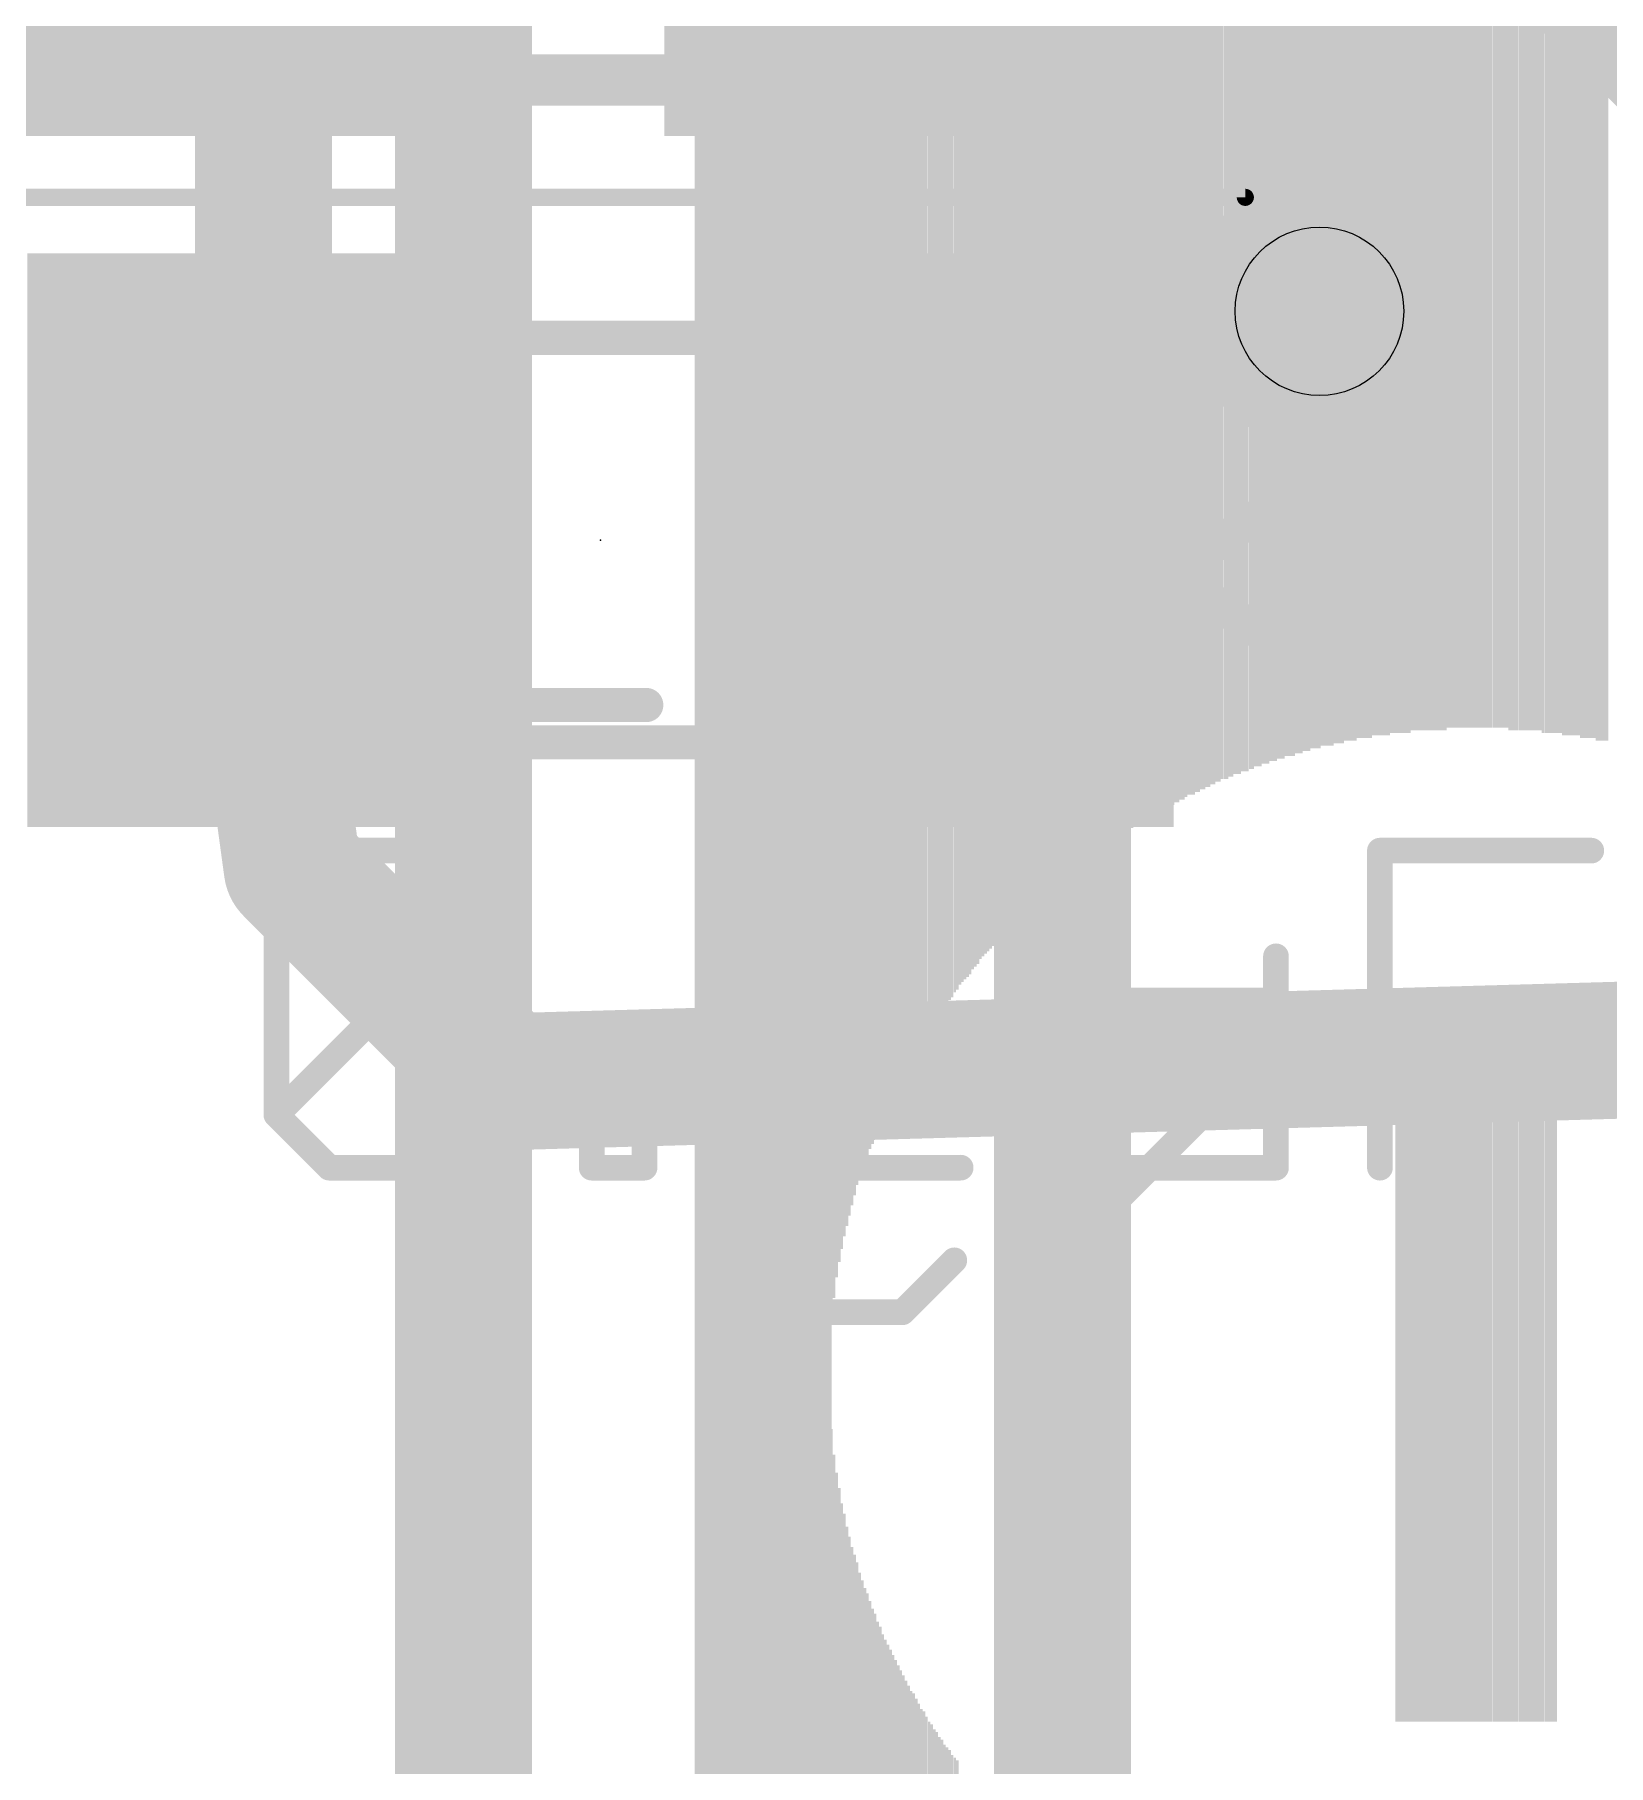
# Model space of a CAD drawing. Extents: x -7.5 to 53.1, y 33.1 to 75.6.
# Drawn here: x 30.35 to 35.02, y 43.56 to 48.7 of the extents above; entities that cross this region are included whole.
import ezdxf

# ---------------------------------------------------------------- set-up
doc = ezdxf.new("R2010")
doc.units = 0
for name, color, linetype in [('1', 22, 'CONTINUOUS'), ('16', 175, 'CONTINUOUS'), ('18', 82, 'CONTINUOUS'), ('22', 2, 'CONTINUOUS'), ('23', 7, 'CONTINUOUS'), ('25', 253, 'CONTINUOUS'), ('27', 253, 'CONTINUOUS'), ('29', 253, 'CONTINUOUS'), ('31', 253, 'CONTINUOUS'), ('39', 22, 'CONTINUOUS'), ('44', 253, 'CONTINUOUS'), ('51', 53, 'CONTINUOUS')]:
    doc.layers.add(name, color=color, linetype=linetype)

# ---------------------------------------------------------------- blocks, each defined once
blk = doc.blocks.new('RECT')
blk.add_solid([(-0.5, -0.5), (0.5, -0.5), (-0.5, 0.5), (0.5, 0.5)])
blk = doc.blocks.new('ROUNDV')
at = {"const_width": 0.5}
blk.add_lwpolyline([(0, -0.25, 1), (0, 0.25, 1), (0, -0.25)], format="xyb", dxfattribs=at)

msp = doc.modelspace()

# ---------------------------------------------------------------- linework, layer by layer
at = {"layer": '1', "const_width": 0.4064}
for points in [[(35.56, 48.26), (34.62, 49.2)], [(31.03, 47.2), (31.03, 49.19)], [(33.03, 47.2), (33.709, 47.879)], [(33.709, 47.879), (34.163, 47.879)], [(30.988, 47.158), (31.03, 47.2)], [(31.115, 46.228), (30.988, 47.158)], [(31.75, 45.593), (31.115, 46.228)], [(36.2298, 45.72), (31.75, 45.593)]]:
    msp.add_lwpolyline(points, dxfattribs=at)
at = {"layer": '1', "const_width": 0.2032}
for points in [[(33.709, 47.9806, 1), (33.709, 47.7774)], [(33.7808, 47.8072, 1), (33.6372, 47.9508)], [(34.163, 47.7774, 1), (34.163, 47.9806)], [(31.1018, 47.1282, 1), (30.9582, 47.2718)], [(31.0887, 47.1717, 1), (30.8873, 47.1443)], [(32.9582, 47.2718, 1), (33.1018, 47.1282)], [(30.9162, 47.2298, 1), (31.0598, 47.0862)], [(30.9284, 47.2, 1), (31.1316, 47.2)], [(31.1868, 46.2998, 1), (31.0432, 46.1562)], [(31.0143, 46.2143, 1), (31.2157, 46.2417)], [(31.7471, 45.6946, 1), (31.7529, 45.4914)], [(31.6782, 45.5212, 1), (31.8218, 45.6648)]]:
    msp.add_lwpolyline(points, format="xyb", dxfattribs=at)
at = {"layer": '16', "const_width": 0.4064}
for points in [[(33.401, 58.166), (33.401, 40.259)], [(31.623, 41.021), (31.623, 57.404)], [(32.512, 56.642), (32.512, 40.513)], [(34.29, 48.006), (34.29, 50.8)], [(34.163, 47.879), (34.29, 48.006)]]:
    msp.add_lwpolyline(points, dxfattribs=at)
at = {"layer": '16', "const_width": 0.2032}
for points in [[(34.3618, 47.9342, 1), (34.2182, 48.0778)], [(34.1884, 48.006, 1), (34.3916, 48.006)], [(34.0912, 47.9508, 1), (34.2348, 47.8072)]]:
    msp.add_lwpolyline(points, format="xyb", dxfattribs=at)
at = {"layer": '23'}
msp.add_point((32.03, 47.2), dxfattribs=at)
at = {"layer": '25', "const_width": 0.0762}
for points in [[(32.6172, 45.8337), (32.4631, 45.6796)], [(32.9254, 45.8337), (32.6172, 45.8337)], [(33.0795, 45.6796), (32.9254, 45.8337)], [(33.3839, 45.8337), (34.0003, 45.8337)], [(34.0003, 45.8337), (34.0003, 45.6796)], [(32.4631, 45.6796), (32.4631, 45.0632)], [(34.0003, 45.6796), (33.3839, 45.0632)], [(32.4631, 45.0632), (32.6172, 44.9091)], [(32.9254, 44.9091), (33.0795, 45.0632)], [(33.3839, 45.0632), (33.3839, 44.9091)], [(32.6172, 44.9091), (32.9254, 44.9091)]]:
    msp.add_lwpolyline(points, dxfattribs=at)
at = {"layer": '25', "const_width": 0.0381}
for points in [[(32.6172, 45.8527, 1), (32.6172, 45.8146)], [(32.6307, 45.8202, 1), (32.6037, 45.8472)], [(32.9389, 45.8472, 1), (32.9119, 45.8202)], [(32.9254, 45.8146, 1), (32.9254, 45.8527)], [(33.3839, 45.8527, 1), (33.3839, 45.8146)], [(34.0193, 45.8337, 1), (33.9812, 45.8337)], [(34.0003, 45.8146, 1), (34.0003, 45.8527)], [(32.4822, 45.6796, 1), (32.4441, 45.6796)], [(32.4496, 45.6931, 1), (32.4766, 45.6661)], [(33.066, 45.6661, 1), (33.093, 45.6931)], [(34.0137, 45.6661, 1), (33.9868, 45.6931)], [(33.9812, 45.6796, 1), (34.0193, 45.6796)], [(32.4766, 45.0767, 1), (32.4496, 45.0497)], [(33.093, 45.0497, 1), (33.066, 45.0767)], [(33.4029, 45.0632, 1), (33.3648, 45.0632)], [(33.3704, 45.0767, 1), (33.3974, 45.0497)], [(32.4441, 45.0632, 1), (32.4822, 45.0632)], [(32.6172, 44.9282, 1), (32.6172, 44.8901)], [(32.6037, 44.8956, 1), (32.6307, 44.9226)], [(32.9119, 44.9226, 1), (32.9389, 44.8956)], [(32.9254, 44.8901, 1), (32.9254, 44.9282)], [(33.3648, 44.9091, 1), (33.4029, 44.9091)]]:
    msp.add_lwpolyline(points, format="xyb", dxfattribs=at)
at = {"layer": '27'}
for points, const_width in [([(31.3858, 47.4904), (31.7756, 47.8802)], 0.1016), ([(31.7756, 47.8802), (31.7756, 46.7108)], 0.1016), ([(32.5552, 47.6853), (32.7501, 47.8802)], 0.1016), ([(32.7501, 47.8802), (33.1399, 47.8802)], 0.1016), ([(33.1399, 47.8802), (33.3348, 47.6853)], 0.1016), ([(33.7246, 46.7108), (33.7246, 47.8802)], 0.1016), ([(32.5552, 46.9057), (32.5552, 47.6853)], 0.1016), ([(32.5552, 46.9057), (33.3348, 47.6853)], 0.1016), ([(33.3348, 47.6853), (33.3348, 46.9057)], 0.1016), ([(33.7246, 47.1006), (34.3093, 47.4904)], 0.1016), ([(34.3093, 46.7108), (33.7246, 47.1006)], 0.1016), ([(32.7501, 46.7108), (32.5552, 46.9057)], 0.1016), ([(33.3348, 46.9057), (33.1399, 46.7108)], 0.1016), ([(31.3858, 46.7108), (32.1654, 46.7108)], 0.1016), ([(33.1399, 46.7108), (32.7501, 46.7108)], 0.1016), ([(31.0681, 46.1219), (31.2249, 46.2787)], 0.0762), ([(31.2249, 46.2787), (31.5384, 46.2787)], 0.0762), ([(31.5384, 46.2787), (31.6952, 46.1219)], 0.0762), ([(32.4714, 45.9652), (32.7849, 46.2787)], 0.0762), ([(32.7849, 46.2787), (32.7849, 45.3381)], 0.0762), ([(34.3424, 45.3381), (34.3424, 46.2787)], 0.0762), ([(34.3424, 46.2787), (34.9695, 46.2787)], 0.0762), ([(31.0681, 45.4949), (31.0681, 46.1219)], 0.0762), ([(31.0681, 45.4949), (31.6952, 46.1219)], 0.0762), ([(31.6952, 46.1219), (31.6952, 45.4949)], 0.0762), ([(33.4069, 45.9652), (33.4069, 45.4949)], 0.0762), ([(34.034, 45.3381), (34.034, 45.9652)], 0.0762), ([(34.3424, 45.8084), (34.656, 45.8084)], 0.0762), ([(31.2249, 45.3381), (31.0681, 45.4949)], 0.0762), ([(31.6952, 45.4949), (31.5384, 45.3381)], 0.0762), ([(32.0036, 45.3381), (32.0036, 45.4949)], 0.0762), ([(32.0036, 45.4949), (32.1604, 45.4949)], 0.0762), ([(32.1604, 45.4949), (32.1604, 45.3381)], 0.0762), ([(33.4069, 45.4949), (33.5637, 45.3381)], 0.0762), ([(31.5384, 45.3381), (31.2249, 45.3381)], 0.0762), ([(32.1604, 45.3381), (32.0036, 45.3381)], 0.0762), ([(32.4714, 45.3381), (33.0984, 45.3381)], 0.0762), ([(33.5637, 45.3381), (34.034, 45.3381)], 0.0762)]:
    msp.add_lwpolyline(points, dxfattribs=dict(at, const_width=const_width))
for points, const_width in [([(31.801, 47.8802, 1), (31.7502, 47.8802)], 0.0508), ([(31.7936, 47.8622, 1), (31.7576, 47.8982)], 0.0508), ([(32.7501, 47.9056, 1), (32.7501, 47.8548)], 0.0508), ([(32.7681, 47.8622, 1), (32.7321, 47.8982)], 0.0508), ([(33.1579, 47.8982, 1), (33.1219, 47.8622)], 0.0508), ([(33.1399, 47.8548, 1), (33.1399, 47.9056)], 0.0508), ([(33.75, 47.8802, 1), (33.6992, 47.8802)], 0.0508), ([(32.5372, 47.7033, 1), (32.5732, 47.6673)], 0.0508), ([(32.5806, 47.6853, 1), (32.5298, 47.6853)], 0.0508), ([(33.3602, 47.6853, 1), (33.3094, 47.6853)], 0.0508), ([(33.3528, 47.6673, 1), (33.3168, 47.7033)], 0.0508), ([(33.3168, 47.6673, 1), (33.3528, 47.7033)], 0.0508), ([(31.3678, 47.5084, 1), (31.4038, 47.4724)], 0.0508), ([(34.3234, 47.4693, 1), (34.2952, 47.5115)], 0.0508), ([(33.7387, 47.1217, 1), (33.7105, 47.0795)], 0.0508), ([(33.7105, 47.1217, 1), (33.7387, 47.0795)], 0.0508), ([(32.5732, 46.9237, 1), (32.5372, 46.8877)], 0.0508), ([(32.5372, 46.9237, 1), (32.5732, 46.8877)], 0.0508), ([(33.3528, 46.8877, 1), (33.3168, 46.9237)], 0.0508), ([(32.5298, 46.9057, 1), (32.5806, 46.9057)], 0.0508), ([(33.3094, 46.9057, 1), (33.3602, 46.9057)], 0.0508), ([(31.3858, 46.7362, 1), (31.3858, 46.6854)], 0.0508), ([(31.7502, 46.7108, 1), (31.801, 46.7108)], 0.0508), ([(32.1654, 46.6854, 1), (32.1654, 46.7362)], 0.0508), ([(32.7501, 46.7362, 1), (32.7501, 46.6854)], 0.0508), ([(32.7321, 46.6928, 1), (32.7681, 46.7288)], 0.0508), ([(33.1219, 46.7288, 1), (33.1579, 46.6928)], 0.0508), ([(33.1399, 46.6854, 1), (33.1399, 46.7362)], 0.0508), ([(33.6992, 46.7108, 1), (33.75, 46.7108)], 0.0508), ([(34.2952, 46.6897, 1), (34.3234, 46.7319)], 0.0508), ([(31.2249, 46.2978, 1), (31.2249, 46.2597)], 0.0381), ([(31.2383, 46.2652, 1), (31.2114, 46.2922)], 0.0381), ([(31.5519, 46.2922, 1), (31.5249, 46.2652)], 0.0381), ([(31.5384, 46.2597, 1), (31.5384, 46.2978)], 0.0381), ([(32.804, 46.2787, 1), (32.7659, 46.2787)], 0.0381), ([(32.7984, 46.2652, 1), (32.7714, 46.2922)], 0.0381), ([(34.3424, 46.2978, 1), (34.3424, 46.2597)], 0.0381), ([(34.3615, 46.2787, 1), (34.3234, 46.2787)], 0.0381), ([(34.9695, 46.2597, 1), (34.9695, 46.2978)], 0.0381), ([(31.0872, 46.1219, 1), (31.0491, 46.1219)], 0.0381), ([(31.0546, 46.1354, 1), (31.0816, 46.1085)], 0.0381), ([(31.7142, 46.1219, 1), (31.6761, 46.1219)], 0.0381), ([(31.7086, 46.1085, 1), (31.6817, 46.1354)], 0.0381), ([(31.6817, 46.1085, 1), (31.7086, 46.1354)], 0.0381), ([(32.4579, 45.9786, 1), (32.4848, 45.9517)], 0.0381), ([(33.4259, 45.9652, 1), (33.3878, 45.9652)], 0.0381), ([(34.053, 45.9652, 1), (34.0149, 45.9652)], 0.0381), ([(34.3424, 45.8274, 1), (34.3424, 45.7893)], 0.0381), ([(34.656, 45.7893, 1), (34.656, 45.8274)], 0.0381), ([(31.0816, 45.5083, 1), (31.0546, 45.4814)], 0.0381), ([(31.0546, 45.5083, 1), (31.0816, 45.4814)], 0.0381), ([(31.0491, 45.4949, 1), (31.0872, 45.4949)], 0.0381), ([(31.6761, 45.4949, 1), (31.7142, 45.4949)], 0.0381), ([(31.7086, 45.4814, 1), (31.6817, 45.5083)], 0.0381), ([(32.0036, 45.5139, 1), (32.0036, 45.4758)], 0.0381), ([(32.0227, 45.4949, 1), (31.9846, 45.4949)], 0.0381), ([(32.1794, 45.4949, 1), (32.1413, 45.4949)], 0.0381), ([(32.1604, 45.4758, 1), (32.1604, 45.5139)], 0.0381), ([(33.3878, 45.4949, 1), (33.4259, 45.4949)], 0.0381), ([(33.4204, 45.5083, 1), (33.3934, 45.4814)], 0.0381), ([(31.2249, 45.3572, 1), (31.2249, 45.3191)], 0.0381), ([(31.2114, 45.3246, 1), (31.2383, 45.3516)], 0.0381), ([(31.5249, 45.3516, 1), (31.5519, 45.3246)], 0.0381), ([(31.5384, 45.3191, 1), (31.5384, 45.3572)], 0.0381), ([(32.0036, 45.3572, 1), (32.0036, 45.3191)], 0.0381), ([(31.9846, 45.3381, 1), (32.0227, 45.3381)], 0.0381), ([(32.1413, 45.3381, 1), (32.1794, 45.3381)], 0.0381), ([(32.1604, 45.3191, 1), (32.1604, 45.3572)], 0.0381), ([(32.4714, 45.3572, 1), (32.4714, 45.3191)], 0.0381), ([(32.7659, 45.3381, 1), (32.804, 45.3381)], 0.0381), ([(33.0984, 45.3191, 1), (33.0984, 45.3572)], 0.0381), ([(33.5637, 45.3572, 1), (33.5637, 45.3191)], 0.0381), ([(33.5502, 45.3246, 1), (33.5771, 45.3516)], 0.0381), ([(34.0149, 45.3381, 1), (34.053, 45.3381)], 0.0381), ([(34.034, 45.3191, 1), (34.034, 45.3572)], 0.0381), ([(34.3234, 45.3381, 1), (34.3615, 45.3381)], 0.0381)]:
    msp.add_lwpolyline(points, format="xyb", dxfattribs=dict(at, const_width=const_width))
at = {"layer": '39', "const_width": 0.0508}
for points in [[(33.943, 50.183), (33.943, 48.217)], [(33.943, 48.217), (29.997, 48.217)]]:
    msp.add_lwpolyline(points, dxfattribs=at)
at = {"layer": '39', "const_width": 0.0254}
for points in [[(33.9303, 48.217, 1), (33.9557, 48.217)], [(33.943, 48.2043, 1), (33.943, 48.2297)]]:
    msp.add_lwpolyline(points, format="xyb", dxfattribs=at)
at = {"layer": '44'}
msp.add_circle((34.163, 47.879), 0.25, dxfattribs=at)
at = {"layer": '51'}
for points, const_width in [([(31.56, 48.565), (32.38, 48.565)], 0.1524), ([(31.105, 47.8), (32.955, 47.8)], 0.1016), ([(32.955, 46.6), (31.105, 46.6)], 0.1016)]:
    msp.add_lwpolyline(points, dxfattribs=dict(at, const_width=const_width))
for points, const_width in [([(31.56, 48.6031, 1), (31.56, 48.5269)], 0.0762), ([(32.38, 48.5269, 1), (32.38, 48.6031)], 0.0762), ([(31.105, 47.8254, 1), (31.105, 47.7746)], 0.0508), ([(32.955, 47.7746, 1), (32.955, 47.8254)], 0.0508), ([(31.105, 46.6254, 1), (31.105, 46.5746)], 0.0508), ([(32.955, 46.5746, 1), (32.955, 46.6254)], 0.0508)]:
    msp.add_lwpolyline(points, format="xyb", dxfattribs=dict(at, const_width=const_width))

# ---------------------------------------------------------------- block references
at = {"layer": '1', "xscale": 1.3}
for p, yscale in [((31.02, 49.2), 1.5), ((32.92, 49.2), 1.5), ((31.03, 47.2), 1.6), ((33.03, 47.2), 1.6)]:
    msp.add_blockref('RECT', p, dxfattribs=dict(at, yscale=yscale))
at = {"layer": '18', "xscale": 0.8048, "yscale": 0.8048}
msp.add_blockref('ROUNDV', (34.163, 47.879), dxfattribs=at)
msp.add_blockref('ROUNDV', (34.163, 47.879), dxfattribs=at)
at = {"layer": '22', "yscale": 0.0076, "rotation": 270}
for p, xscale in [((32.3723, 49.2074), 9.2583), ((32.3799, 49.1617), 9.3497), ((32.3875, 49.1274), 9.4183), ((32.3952, 49.1046), 9.464), ((32.4028, 49.0817), 9.5098), ((32.4104, 49.0588), 9.5555), ((32.418, 49.0436), 9.586), ((32.4256, 49.0245), 9.6241), ((32.4333, 49.0093), 9.6545), ((32.4409, 48.9941), 9.685), ((32.4485, 48.9788), 9.7155), ((32.4561, 48.9636), 9.746), ((32.4637, 48.9522), 9.7688), ((32.4714, 48.9407), 9.7917), ((32.479, 48.9293), 9.8146), ((32.4866, 48.9141), 9.845), ((32.4942, 48.9064), 9.8603), ((32.5018, 48.895), 9.8831), ((32.5095, 48.8836), 9.906), ((32.5171, 48.876), 9.9212), ((32.5247, 48.8645), 9.9441), ((32.5323, 48.8569), 9.9593), ((32.5399, 48.8455), 9.9822), ((32.5476, 48.8379), 9.9974), ((32.5552, 48.8302), 10.0127), ((32.5628, 48.8188), 10.0355), ((32.5704, 48.8112), 10.0508), ((32.578, 48.8036), 10.066), ((32.5857, 48.7959), 10.0813), ((32.5933, 48.7845), 10.1041), ((32.6009, 48.7807), 10.1117), ((32.6085, 48.7693), 10.1346), ((32.6161, 48.7617), 10.1498), ((32.6238, 48.7578), 10.1575), ((32.6314, 48.7502), 10.1727), ((32.639, 48.7426), 10.1879), ((32.6466, 48.735), 10.2032), ((32.6542, 48.7274), 10.2184), ((32.6619, 48.7197), 10.2337), ((32.6695, 48.7159), 10.2413), ((32.6771, 48.7083), 10.2565), ((32.6847, 48.7007), 10.2718), ((32.6923, 48.6969), 10.2794), ((32.7, 48.6893), 10.2946), ((32.7076, 48.6816), 10.3099), ((32.7152, 49.3598), 8.9535), ((32.7228, 49.3941), 8.8849), ((32.7304, 49.4246), 8.824), ((32.7381, 49.4475), 8.7782), ((32.7457, 49.4665), 8.7401), ((32.7533, 49.4856), 8.702), ((32.7609, 49.5008), 8.6716), ((32.7685, 49.516), 8.6411), ((32.7762, 49.5313), 8.6106), ((32.7838, 49.5465), 8.5801), ((32.7914, 49.5618), 8.5496), ((32.799, 49.5694), 8.5344), ((32.8066, 49.5808), 8.5115), ((32.8143, 49.5922), 8.4887), ((32.8219, 49.6037), 8.4658), ((32.8295, 49.6151), 8.443), ((32.8371, 49.6227), 8.4277), ((32.8447, 49.6341), 8.4049), ((32.8524, 49.6418), 8.3896), ((32.86, 49.6532), 8.3668), ((32.8676, 49.6608), 8.3515), ((32.8752, 49.6722), 8.3287), ((32.8828, 49.6799), 8.3134), ((32.8905, 49.6875), 8.2982), ((32.8981, 49.6951), 8.2829), ((32.9057, 49.7027), 8.2677), ((32.9133, 49.7103), 8.2525), ((32.9209, 49.718), 8.2372), ((32.9286, 49.7256), 8.222), ((32.9362, 49.7332), 8.2067), ((32.9438, 49.7408), 8.1915), ((32.9514, 49.7484), 8.1763), ((32.959, 49.7523), 8.1686), ((32.9667, 49.7599), 8.1534), ((32.9743, 49.7675), 8.1382), ((32.9819, 49.7713), 8.1305), ((32.9895, 49.7789), 8.1153), ((32.9971, 49.7865), 8.1001), ((33.0048, 49.7904), 8.0924), ((33.0124, 49.798), 8.0772), ((33.02, 49.8018), 8.0696), ((33.0276, 49.8094), 8.0543), ((33.0352, 49.8132), 8.0467), ((33.0429, 49.8208), 8.0315), ((33.0505, 49.8246), 8.0239), ((33.0581, 49.8323), 8.0086), ((33.0657, 49.8361), 8.001), ((33.0733, 49.8399), 7.9934), ((33.081, 49.8475), 7.9781), ((33.0886, 49.8513), 7.9705), ((33.0962, 49.8589), 7.9553), ((33.1038, 49.8627), 7.9477), ((33.1114, 49.8666), 7.94), ((33.1191, 49.8704), 7.9324), ((33.1267, 49.8742), 7.9248), ((33.1343, 49.8818), 7.9096), ((33.1419, 49.8856), 7.9019), ((33.1495, 49.8894), 7.8943), ((33.1572, 49.897), 7.8791), ((33.1648, 49.9008), 7.8715), ((33.1724, 49.9047), 7.8638), ((33.18, 49.9085), 7.8562), ((33.1876, 49.9123), 7.8486), ((33.1953, 49.9161), 7.841), ((33.2029, 49.9199), 7.8334), ((33.2105, 49.9275), 7.8181), ((33.2181, 49.9313), 7.8105), ((33.2257, 49.9351), 7.8029), ((33.2334, 49.9389), 7.7953), ((33.241, 49.9428), 7.7876), ((33.2486, 49.9466), 7.78), ((33.2562, 49.9504), 7.7724), ((33.2638, 49.9542), 7.7648), ((33.2715, 49.958), 7.7572), ((33.2791, 49.9618), 7.7495), ((33.2867, 49.9656), 7.7419), ((33.2943, 49.9694), 7.7343), ((33.3019, 49.9732), 7.7267), ((33.3096, 49.977), 7.7191), ((33.3172, 49.9809), 7.7114), ((33.3248, 49.9847), 7.7038), ((33.3324, 49.9885), 7.6962), ((33.34, 49.9923), 7.6886), ((33.3477, 49.9923), 7.6886), ((33.3553, 49.9961), 7.681), ((33.3629, 49.9999), 7.6733), ((33.3705, 50.0037), 7.6657), ((33.3781, 50.0075), 7.6581), ((33.3858, 50.0113), 7.6505), ((33.3934, 50.0151), 7.6429), ((33.401, 50.019), 7.6352), ((33.4086, 50.019), 7.6352), ((33.4162, 50.0228), 7.6276), ((33.4239, 50.0266), 7.62), ((33.4315, 50.0304), 7.6124), ((33.4391, 50.0342), 7.6048), ((33.4467, 50.0342), 7.6048), ((33.4543, 50.038), 7.5971), ((33.462, 50.0418), 7.5895), ((33.4696, 50.0456), 7.5819), ((33.4772, 50.0456), 7.5819), ((33.4848, 50.0494), 7.5743), ((33.4924, 50.0532), 7.5667), ((33.5001, 50.0571), 7.559), ((33.5077, 50.0571), 7.559), ((33.5153, 50.0609), 7.5514), ((33.5229, 50.0647), 7.5438), ((33.5305, 50.0647), 7.5438), ((33.5382, 50.0685), 7.5362), ((33.5458, 50.0723), 7.5286), ((33.5534, 50.0761), 7.5209), ((33.561, 50.0761), 7.5209), ((33.5686, 50.0799), 7.5133), ((33.5763, 50.0837), 7.5057), ((33.5839, 50.0837), 7.5057), ((33.5915, 50.0875), 7.4981), ((33.5991, 50.0913), 7.4905), ((33.6067, 50.0913), 7.4905), ((33.6144, 50.0952), 7.4828), ((33.622, 50.0952), 7.4828), ((33.6296, 50.099), 7.4752), ((33.6372, 50.1028), 7.4676), ((33.6448, 50.1028), 7.4676), ((33.6525, 50.1066), 7.46), ((33.6601, 50.1066), 7.46), ((33.6677, 50.1104), 7.4524), ((33.6753, 50.1104), 7.4524), ((33.6829, 50.1142), 7.4447), ((33.6906, 50.118), 7.4371), ((33.6982, 50.118), 7.4371), ((33.7058, 50.1218), 7.4295), ((33.7134, 50.1218), 7.4295), ((33.721, 50.1256), 7.4219), ((33.7287, 50.1256), 7.4219), ((33.7363, 50.1294), 7.4143), ((33.7439, 50.1294), 7.4143), ((33.7515, 50.1333), 7.4066), ((33.7591, 50.1333), 7.4066), ((33.7668, 50.1371), 7.399), ((33.7744, 50.1409), 7.3914), ((33.782, 50.1409), 7.3914), ((33.7896, 50.1409), 7.3914), ((33.7972, 50.1447), 7.3838), ((33.8049, 50.1447), 7.3838), ((33.8125, 50.1485), 7.3762), ((33.8201, 50.1485), 7.3762), ((33.8277, 50.1523), 7.3685), ((33.8353, 50.1523), 7.3685), ((33.843, 50.1561), 7.3609), ((33.8506, 50.1561), 7.3609), ((33.8582, 50.1599), 7.3533), ((33.8658, 50.1599), 7.3533), ((33.8734, 50.1637), 7.3457), ((33.8811, 50.1637), 7.3457), ((33.8887, 50.1637), 7.3457), ((33.8963, 50.1675), 7.3381), ((33.9039, 50.1675), 7.3381), ((33.9115, 50.1714), 7.3304), ((33.9192, 50.1714), 7.3304), ((33.9268, 50.1714), 7.3304), ((33.9344, 50.1752), 7.3228), ((33.942, 50.1752), 7.3228), ((33.9496, 50.1752), 7.3228), ((33.9573, 50.179), 7.3152), ((33.9649, 50.179), 7.3152), ((33.9725, 50.1828), 7.3076), ((33.9801, 50.1828), 7.3076), ((33.9877, 50.1828), 7.3076), ((33.9954, 50.1866), 7.3), ((34.003, 50.1866), 7.3), ((34.0106, 50.1866), 7.3), ((34.0182, 50.1904), 7.2923), ((34.0258, 50.1904), 7.2923), ((34.0335, 50.1904), 7.2923), ((34.0411, 50.1942), 7.2847), ((34.0487, 50.1942), 7.2847), ((34.0563, 50.1942), 7.2847), ((34.0639, 50.198), 7.2771), ((34.0716, 50.198), 7.2771), ((34.0792, 50.198), 7.2771), ((34.0868, 50.198), 7.2771), ((34.0944, 50.2018), 7.2695), ((34.102, 50.2018), 7.2695), ((34.1097, 50.2018), 7.2695), ((34.1173, 50.2056), 7.2619), ((34.1249, 50.2056), 7.2619), ((34.1325, 50.2056), 7.2619), ((34.1401, 50.2095), 7.2542), ((34.1478, 50.2095), 7.2542), ((34.1554, 50.2095), 7.2542), ((34.163, 50.2095), 7.2542), ((34.1706, 50.2133), 7.2466), ((34.1782, 50.2133), 7.2466), ((34.1859, 50.2133), 7.2466), ((34.1935, 50.2133), 7.2466), ((34.2011, 50.2133), 7.2466), ((34.2087, 50.2171), 7.239), ((34.2163, 50.2171), 7.239), ((34.224, 50.2171), 7.239), ((34.2316, 50.2171), 7.239), ((34.2392, 50.2209), 7.2314), ((34.2468, 50.2209), 7.2314), ((34.2544, 50.2209), 7.2314), ((34.2621, 50.2209), 7.2314), ((34.2697, 50.2209), 7.2314), ((34.2773, 50.2247), 7.2238), ((34.2849, 50.2247), 7.2238), ((34.2925, 50.2247), 7.2238), ((34.3002, 50.2247), 7.2238), ((34.3078, 50.2247), 7.2238), ((34.3154, 50.2247), 7.2238), ((34.323, 50.2285), 7.2161), ((34.3306, 50.2285), 7.2161), ((34.3383, 50.2285), 7.2161), ((34.3459, 50.2285), 7.2161), ((34.3535, 50.2285), 7.2161), ((34.3611, 50.2285), 7.2161), ((34.3687, 50.2285), 7.2161), ((34.3764, 50.2323), 7.2085), ((34.384, 50.2323), 7.2085), ((34.3916, 50.2323), 7.2085), ((34.3992, 50.2323), 7.2085), ((34.4068, 50.2323), 7.2085), ((34.4145, 50.2323), 7.2085), ((34.4221, 50.2323), 7.2085), ((34.4297, 50.2323), 7.2085), ((34.4373, 50.2361), 7.2009), ((34.4449, 50.2361), 7.2009), ((34.4526, 50.2361), 7.2009), ((34.4602, 50.2361), 7.2009), ((34.4678, 50.2361), 7.2009), ((34.4754, 50.2361), 7.2009), ((34.483, 50.2361), 7.2009), ((34.4907, 50.2361), 7.2009), ((34.4983, 50.2361), 7.2009), ((34.5059, 50.2361), 7.2009), ((34.5135, 50.2361), 7.2009), ((34.5211, 50.2361), 7.2009), ((34.5288, 50.2361), 7.2009), ((34.5364, 50.2361), 7.2009), ((34.544, 50.2399), 7.1933), ((34.5516, 50.2399), 7.1933), ((34.5592, 50.2399), 7.1933), ((34.5669, 50.2399), 7.1933), ((34.5745, 50.2399), 7.1933), ((34.5821, 50.2399), 7.1933), ((34.5897, 50.2399), 7.1933), ((34.5973, 50.2399), 7.1933), ((34.605, 50.2399), 7.1933), ((34.6126, 50.2399), 7.1933), ((34.6202, 50.2399), 7.1933), ((34.6278, 50.2399), 7.1933), ((34.6354, 50.2399), 7.1933), ((34.6431, 50.2399), 7.1933), ((34.6507, 50.2399), 7.1933), ((34.6583, 50.2399), 7.1933), ((34.6659, 50.2399), 7.1933), ((34.6735, 50.2399), 7.1933), ((34.6812, 50.2399), 7.1933), ((34.6888, 50.2399), 7.1933), ((34.6964, 50.2399), 7.1933), ((34.704, 50.2361), 7.1857), ((34.7116, 50.2361), 7.1857), ((34.7193, 50.2361), 7.1857), ((34.7269, 50.2323), 7.1933), ((34.7345, 50.2323), 7.1933), ((34.7421, 50.2323), 7.1933), ((34.7497, 50.2323), 7.1933), ((34.7574, 50.2323), 7.1933), ((34.765, 50.2323), 7.1933), ((34.7726, 50.2323), 7.1933), ((34.7802, 50.2323), 7.1933), ((34.7878, 50.2323), 7.1933), ((34.7955, 50.2323), 7.1933), ((34.8031, 50.2323), 7.1933), ((34.8107, 50.2323), 7.1933), ((34.8183, 50.2323), 7.1933), ((34.8259, 50.2285), 7.2009), ((34.8336, 50.2247), 7.1933), ((34.8412, 50.2247), 7.1933), ((34.8488, 50.2247), 7.1933), ((34.8564, 50.2247), 7.1933), ((34.864, 50.2247), 7.1933), ((34.8717, 50.2247), 7.1933), ((34.8793, 50.2247), 7.1933), ((34.8869, 50.2209), 7.2009), ((34.8945, 50.2209), 7.2009), ((34.9021, 50.2171), 7.1933), ((34.9098, 50.2171), 7.1933), ((34.9174, 50.2171), 7.1933), ((34.925, 50.2171), 7.1933), ((34.9326, 50.2171), 7.1933), ((34.9402, 50.2133), 7.2009), ((34.9479, 50.2133), 7.2009), ((34.9555, 50.2133), 7.2009), ((34.9631, 50.2095), 7.1933), ((34.9707, 50.2095), 7.1933), ((34.9783, 50.2095), 7.1933), ((34.986, 50.2056), 7.2009), ((34.9936, 50.2056), 7.2009), ((35.0012, 50.2056), 7.2009), ((35.0088, 50.2018), 7.1933), ((35.0164, 50.2018), 7.1933), ((34.3916, 44.7231), 2.0574), ((34.3992, 44.7231), 2.0574), ((34.4068, 44.7231), 2.0574), ((34.4145, 44.7231), 2.0574), ((34.4221, 44.7231), 2.0574), ((34.4297, 44.7231), 2.0574), ((34.4373, 44.7231), 2.0574), ((34.4449, 44.7231), 2.0574), ((34.4526, 44.7231), 2.0574), ((34.4602, 44.7231), 2.0574), ((34.4678, 44.7231), 2.0574), ((34.4754, 44.7231), 2.0574), ((34.483, 44.7231), 2.0574), ((34.4907, 44.7231), 2.0574), ((34.4983, 44.7231), 2.0574), ((34.5059, 44.7231), 2.0574), ((34.5135, 44.7231), 2.0574), ((34.5211, 44.7231), 2.0574), ((34.5288, 44.7231), 2.0574), ((34.5364, 44.7231), 2.0574), ((34.544, 44.7231), 2.0574), ((34.5516, 44.7231), 2.0574), ((34.5592, 44.7231), 2.0574), ((34.5669, 44.7231), 2.0574), ((34.5745, 44.7231), 2.0574), ((34.5821, 44.7231), 2.0574), ((34.5897, 44.7231), 2.0574), ((34.5973, 44.7231), 2.0574), ((34.605, 44.7231), 2.0574), ((34.6126, 44.7231), 2.0574), ((34.6202, 44.7231), 2.0574), ((34.6278, 44.7231), 2.0574), ((34.6354, 44.7231), 2.0574), ((34.6431, 44.7231), 2.0574), ((34.6507, 44.7231), 2.0574), ((34.6583, 44.7231), 2.0574), ((34.6659, 44.7231), 2.0574), ((34.6735, 44.7231), 2.0574), ((34.6812, 44.7231), 2.0574), ((34.6888, 44.7231), 2.0574), ((34.6964, 44.7231), 2.0574), ((34.704, 44.7231), 2.0574), ((34.7116, 44.7231), 2.0574), ((34.7193, 44.7231), 2.0574), ((34.7269, 44.7231), 2.0574), ((34.7345, 44.7231), 2.0574), ((34.7421, 44.7231), 2.0574), ((34.7497, 44.7231), 2.0574), ((34.7574, 44.7231), 2.0574), ((34.765, 44.7231), 2.0574), ((34.7726, 44.7231), 2.0574), ((34.7802, 44.7231), 2.0574), ((34.7878, 44.7231), 2.0574), ((34.7955, 44.7231), 2.0574), ((34.8031, 44.7231), 2.0574), ((34.8107, 44.7231), 2.0574), ((34.8183, 44.7231), 2.0574), ((34.8259, 44.7231), 2.0574), ((34.8336, 44.7231), 2.0574), ((34.8412, 44.7231), 2.0574), ((34.8488, 44.7231), 2.0574), ((34.8564, 44.7231), 2.0574), ((34.864, 44.7231), 2.0574), ((32.7152, 44.0411), 1.0439), ((32.7228, 43.9953), 0.983), ((32.7304, 43.9649), 0.9373), ((32.7381, 43.9344), 0.9068), ((32.7457, 43.9077), 0.8687), ((32.7533, 43.8849), 0.8534), ((32.7609, 43.862), 0.823), ((32.7685, 43.8391), 0.8077), ((32.7762, 43.8201), 0.7849), ((32.7838, 43.801), 0.7772), ((32.7914, 43.7858), 0.762), ((32.799, 43.7667), 0.7391), ((32.8066, 43.7477), 0.7315), ((32.8143, 43.7325), 0.7163), ((32.8219, 43.721), 0.7087), ((32.8295, 43.702), 0.701), ((32.8371, 43.6867), 0.6858), ((32.8447, 43.6753), 0.6782), ((32.8524, 43.6562), 0.6706), ((32.86, 43.6448), 0.6629), ((32.8676, 43.6296), 0.6477), ((32.8752, 43.6181), 0.6401), ((32.8828, 43.6029), 0.6401), ((32.8905, 43.5915), 0.6325), ((32.8981, 43.58), 0.6248), ((32.9057, 43.5686), 0.6172), ((32.9133, 43.5572), 0.6096), ((32.9209, 43.5458), 0.602), ((32.9286, 43.5305), 0.602), ((32.9362, 43.5191), 0.5944), ((32.9438, 43.5077), 0.5867), ((32.9514, 43.4962), 0.5791), ((32.959, 43.4886), 0.5791), ((32.9667, 43.4772), 0.5715), ((32.9743, 43.4657), 0.5639), ((32.9819, 43.4543), 0.5563), ((32.9895, 43.4467), 0.5563), ((32.9971, 43.4353), 0.5486), ((33.0048, 43.4238), 0.541), ((33.0124, 43.4124), 0.5486), ((33.02, 43.401), 0.541), ((33.0276, 43.3934), 0.541), ((33.0352, 43.3819), 0.5334), ((33.0429, 43.3743), 0.5334), ((33.0505, 43.3629), 0.5258), ((33.0581, 43.3591), 0.5182), ((33.0657, 43.3514), 0.5182), ((33.0733, 43.34), 0.5105), ((33.081, 43.3324), 0.5105), ((33.0886, 43.3248), 0.5105)]:
    msp.add_blockref('RECT', p, dxfattribs=dict(at, xscale=xscale))
at = {"layer": '29', "xscale": 1.4016}
for p, yscale in [((31.02, 49.2), 1.6016), ((32.92, 49.2), 1.6016), ((31.03, 47.2), 1.7016), ((33.03, 47.2), 1.7016)]:
    msp.add_blockref('RECT', p, dxfattribs=dict(at, yscale=yscale))
at = {"layer": '31', "xscale": 1.3}
for p, yscale in [((31.02, 49.2), 1.5), ((32.92, 49.2), 1.5), ((31.03, 47.2), 1.6), ((33.03, 47.2), 1.6)]:
    msp.add_blockref('RECT', p, dxfattribs=dict(at, yscale=yscale))
at = {"layer": '51'}
for p, xscale, yscale in [((31.2282, 49.2015), 0.65, 1.4), ((32.7014, 49.2015), 0.65, 1.4), ((31.28, 47.2), 0.5, 1.3), ((32.78, 47.2), 0.5, 1.3)]:
    msp.add_blockref('RECT', p, dxfattribs=dict(at, xscale=xscale, yscale=yscale))

doc.saveas('drawing.dxf')
